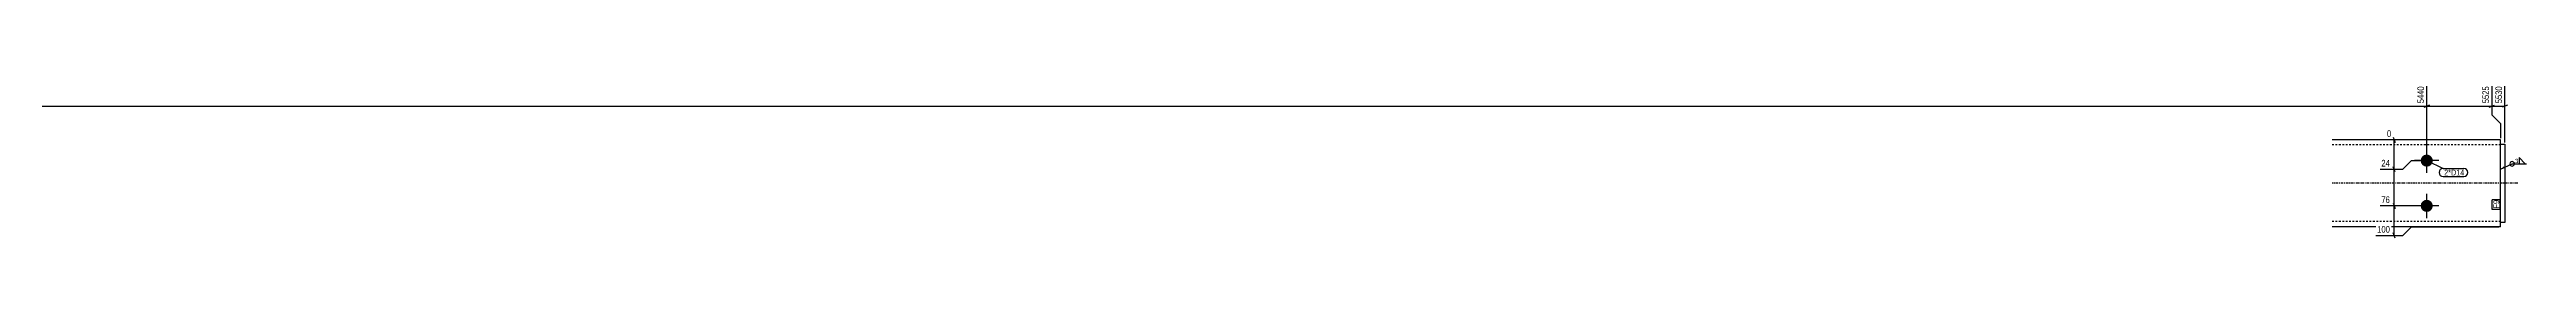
# Model space of a CAD drawing. Header units: millimetres. Extents: x 25 to 31229, y 2 to 1022.
# Drawn here: x 28372 to 31229, y 26 to 202 of the extents above; entities that cross this region are included whole.
import ezdxf

# ---------------------------------------------------------------- set-up
doc = ezdxf.new("R2010")
doc.units = ezdxf.units.MM
doc.linetypes.add('DXK_LINE_DOT2', pattern=[3.9198, 1.9599, -1.9599])
doc.linetypes.add('DXK_LINE_DOT3', pattern=[5.9187, 2.979, -0.9799, 0.9799, -0.9799])
for name, color, linetype in [('MÅLSÆTNING', 7, 'Continuous'), ('STÅL', 7, 'Continuous'), ('TEKST', 7, 'Continuous')]:
    doc.layers.add(name, color=color, linetype=linetype)
doc.styles.add('Arial Narrow', font='ARIALN.TTF', dxfattribs={"height": 0.2})

msp = doc.modelspace()

# ---------------------------------------------------------------- hatches: boundary and pattern name
at = {"layer": 'STÅL', "linetype": 'Continuous'}
for points in [[(31113.6, 108.5, -1), (31113.6, 122.5, -1)], [(31113.6, 56.5, -1), (31113.6, 70.5, -1)]]:
    msp.add_hatch(color=96, dxfattribs=at).paths.add_polyline_path(points)

# ---------------------------------------------------------------- linework, layer by layer
at = {"layer": 'MÅLSÆTNING', "color": 7, "linetype": 'Continuous'}
for p, q in [((31113.6, 117.5), (31113.6, 200.9)), ((31188.6, 200.9), (31188.6, 168)), ((31203.6, 136.5), (31203.6, 200.9)), ((25683.6, 178), (31113.6, 178)), ((31110.6, 176.8), (31116.6, 179.2)), ((31185.6, 176.8), (31191.6, 179.2)), ((31188.6, 168), (31198.6, 158)), ((31198.6, 158), (31198.6, 141.5)), ((31198.6, 158), (31198.6, 141.5)), ((31196.6, 139.5), (31067.7, 139.5)), ((31074.7, 142.5), (31077.1, 136.5)), ((31085.9, 105.5), (31095.9, 115.5)), ((31095.9, 115.5), (31111.6, 115.5)), ((31095.9, 115.5), (31111.6, 115.5)), ((31059.9, 105.5), (31085.9, 105.5)), ((31077.1, 102.5), (31074.7, 108.5)), ((31111.6, 63.5), (31059.9, 63.5)), ((31074.7, 66.5), (31077.1, 60.5)), ((31075.9, 29.5), (31075.9, 63.5)), ((31055, 29.5), (31085.9, 29.5)), ((31077.1, 26.5), (31074.7, 32.5)), ((31085.9, 29.5), (31095.9, 39.5)), ((31095.9, 39.5), (31196.6, 39.5))]:
    msp.add_line(p, q, dxfattribs=at)
at = {"layer": 'STÅL', "color": 2, "linetype": 'Continuous'}
for p, q in [((31198.6, 139.5), (31004.6, 139.5)), ((31198.6, 39.5), (31198.6, 139.5)), ((31198.6, 134.5), (31203.6, 134.5)), ((31203.6, 134.5), (31203.6, 44.5)), ((31198.6, 39.5), (31004.6, 39.5)), ((31203.6, 44.5), (31198.6, 44.5))]:
    msp.add_line(p, q, dxfattribs=at)
at = {"layer": 'STÅL', "color": 7, "linetype": 'DXK_LINE_DOT2'}
for p, q in [((31198.6, 133.5), (31004.6, 133.5)), ((31198.6, 44.5), (31198.6, 134.5)), ((31198.6, 45.5), (31004.6, 45.5))]:
    msp.add_line(p, q, dxfattribs=at)
at = {"layer": 'STÅL', "color": 96, "linetype": 'Continuous'}
for p, q in [((31127.6, 115.5), (31099.6, 115.5)), ((31113.6, 101.5), (31113.6, 129.5)), ((31127.6, 63.5), (31099.6, 63.5)), ((31113.6, 49.5), (31113.6, 77.5))]:
    msp.add_line(p, q, dxfattribs=at)
at = {"layer": 'STÅL', "color": 7, "linetype": 'DXK_LINE_DOT3'}
msp.add_line((31218.6, 89.5), (31004.6, 89.5), dxfattribs=at)

# ---------------------------------------------------------------- next in the draw order: wipeouts: each hides what was drawn before it
at = {"color": 0, "linetype": 'Continuous'}
for points in [[(31112, 202.5), (31100.8, 202.5), (31100.8, 179.8), (31112, 179.8)], [(31072.7, 65.1), (31072.7, 76.3), (31059.7, 76.3), (31059.7, 65.1)], [(31072.7, 31.1), (31072.7, 42.3), (31054.9, 42.3), (31054.9, 31.1)]]:
    msp.add_wipeout(points, dxfattribs=at).dxf.layer = 'MÅLSÆTNING'
at = {"color": 0}
for points in [[(31219, 112.4), (31219, 118.2), (31215.1, 118.2), (31215.1, 112.4)], [(31155.1, 98.4), (31155.1, 105.4), (31133.7, 105.4), (31133.7, 98.4)], [(31197.2, 69.4), (31190.2, 69.4), (31190.2, 60.5), (31197.2, 60.5)]]:
    msp.add_wipeout(points, dxfattribs=at).dxf.layer = 'TEKST'

# ---------------------------------------------------------------- next in the draw order: hatches: boundary and pattern name
at = {"layer": 'TEKST', "linetype": 'Continuous'}
msp.add_hatch(color=3, dxfattribs=at).paths.add_polyline_path([(31203.7, 106.7), (31198.6, 105.8), (31202.7, 108.9)])

# ---------------------------------------------------------------- next in the draw order: linework, layer by layer
at = {"layer": 'MÅLSÆTNING', "color": 7, "linetype": 'Continuous'}
for p, q in [((31113.6, 117.5), (31113.6, 200.9)), ((31116.6, 179.2), (31110.6, 176.8)), ((31113.6, 178), (31188.6, 178)), ((31075.9, 63.5), (31075.9, 105.5)), ((31111.6, 63.5), (31059.9, 63.5)), ((31074.7, 66.5), (31077.1, 60.5))]:
    msp.add_line(p, q, dxfattribs=at)
at = {"layer": 'TEKST', "color": 3, "linetype": 'Continuous'}
for p, q in [((31227.2, 111.8), (31220, 118.9)), ((31220, 118.9), (31220, 111.8)), ((31198.6, 105.8), (31212, 111.8)), ((31212, 111.8), (31228.6, 111.8)), ((31220, 111.8), (31227.2, 111.8))]:
    msp.add_line(p, q, dxfattribs=at)
for start, end in [(90, 270), (270, 90)]:
    msp.add_arc((31212, 111.8), 2.5, start, end, dxfattribs=at)

# ---------------------------------------------------------------- next in the draw order: texts
at = {"layer": 'MÅLSÆTNING', "color": 3, "linetype": 'Continuous', "style": 'Arial Narrow'}
msp.add_text('5440', height=7.64, rotation=90.0002, dxfattribs=at).set_placement((31110.4, 181.4))
for s, p in [('76', (31061.3, 66.7)), ('100', (31056.5, 32.7))]:
    msp.add_text(s, height=7.64, dxfattribs=at).set_placement(p)
at = {"layer": 'TEKST', "color": 3, "style": 'Arial Narrow'}
msp.add_text('3', height=4.77, dxfattribs=at).set_placement((31215.5, 112.8))

# ---------------------------------------------------------------- next in the draw order: wipeouts: each hides what was drawn before it
at = {"color": 0}
for points in [[(31155.1, 98.4), (31155.1, 105.4), (31133.7, 105.4), (31133.7, 98.4)], [(31197.2, 69.4), (31190.2, 69.4), (31190.2, 60.5), (31197.2, 60.5)]]:
    msp.add_wipeout(points, dxfattribs=at).dxf.layer = 'TEKST'

# ---------------------------------------------------------------- next in the draw order: linework, layer by layer
at = {"layer": 'TEKST', "color": 7, "linetype": 'Continuous'}
for p, q in [((31113.6, 115.5), (31132.5, 106.6)), ((31132.5, 106.6), (31156.3, 106.6)), ((31132.5, 97.2), (31156.3, 97.2)), ((31189, 59.3), (31189, 70.6)), ((31198.4, 70.6), (31189, 70.6)), ((31198.4, 59.3), (31189, 59.3)), ((31198.4, 59.3), (31198.4, 70.6))]:
    msp.add_line(p, q, dxfattribs=at)
for centre, start, end in [((31132.5, 101.9), 90, 270), ((31156.3, 101.9), 270, 90)]:
    msp.add_arc(centre, 4.7, start, end, dxfattribs=at)

# ---------------------------------------------------------------- next in the draw order: texts
at = {"layer": 'TEKST', "color": 3, "style": 'Arial Narrow'}
msp.add_text('2*D14', height=6.68, dxfattribs=at).set_placement((31133.7, 98.4))
msp.add_text('F9', height=6.68, rotation=90.0002, dxfattribs=at).set_placement((31197.2, 60.5))

# ---------------------------------------------------------------- next in the draw order: wipeouts: each hides what was drawn before it
at = {"color": 0, "linetype": 'Continuous'}
for points in [[(31187, 202.5), (31175.8, 202.5), (31175.8, 179.8), (31187, 179.8)], [(31072.7, 107.1), (31072.7, 118.3), (31059.7, 118.3), (31059.7, 107.1)]]:
    msp.add_wipeout(points, dxfattribs=at).dxf.layer = 'MÅLSÆTNING'

# ---------------------------------------------------------------- next in the draw order: linework, layer by layer
at = {"layer": 'MÅLSÆTNING', "color": 7, "linetype": 'Continuous'}
for p, q in [((31188.6, 200.9), (31188.6, 168)), ((31185.6, 176.8), (31191.6, 179.2)), ((31188.6, 178), (31203.6, 178)), ((31206.6, 179.2), (31200.6, 176.8)), ((31188.6, 168), (31198.6, 158)), ((31075.9, 105.5), (31075.9, 139.5)), ((31085.9, 105.5), (31095.9, 115.5)), ((31059.9, 105.5), (31085.9, 105.5)), ((31077.1, 102.5), (31074.7, 108.5))]:
    msp.add_line(p, q, dxfattribs=at)

# ---------------------------------------------------------------- next in the draw order: texts
at = {"layer": 'MÅLSÆTNING', "color": 3, "linetype": 'Continuous', "style": 'Arial Narrow'}
msp.add_text('5525', height=7.64, rotation=90.0002, dxfattribs=at).set_placement((31185.4, 181.4))
msp.add_text('24', height=7.64, dxfattribs=at).set_placement((31061.3, 108.7))

# ---------------------------------------------------------------- next in the draw order: wipeouts: each hides what was drawn before it
at = {"color": 0, "linetype": 'Continuous'}
for points in [[(31202, 202.5), (31190.8, 202.5), (31190.8, 179.8), (31202, 179.8)], [(31074.1, 141.1), (31074.1, 152.3), (31066.1, 152.3), (31066.1, 141.1)]]:
    msp.add_wipeout(points, dxfattribs=at).dxf.layer = 'MÅLSÆTNING'

# ---------------------------------------------------------------- next in the draw order: texts
at = {"layer": 'MÅLSÆTNING', "color": 3, "linetype": 'Continuous', "style": 'Arial Narrow'}
msp.add_text('5530', height=7.64, rotation=90.0002, dxfattribs=at).set_placement((31200.4, 181.4))
msp.add_text('0', height=7.64, dxfattribs=at).set_placement((31067.7, 142.7))

doc.saveas('drawing.dxf')
